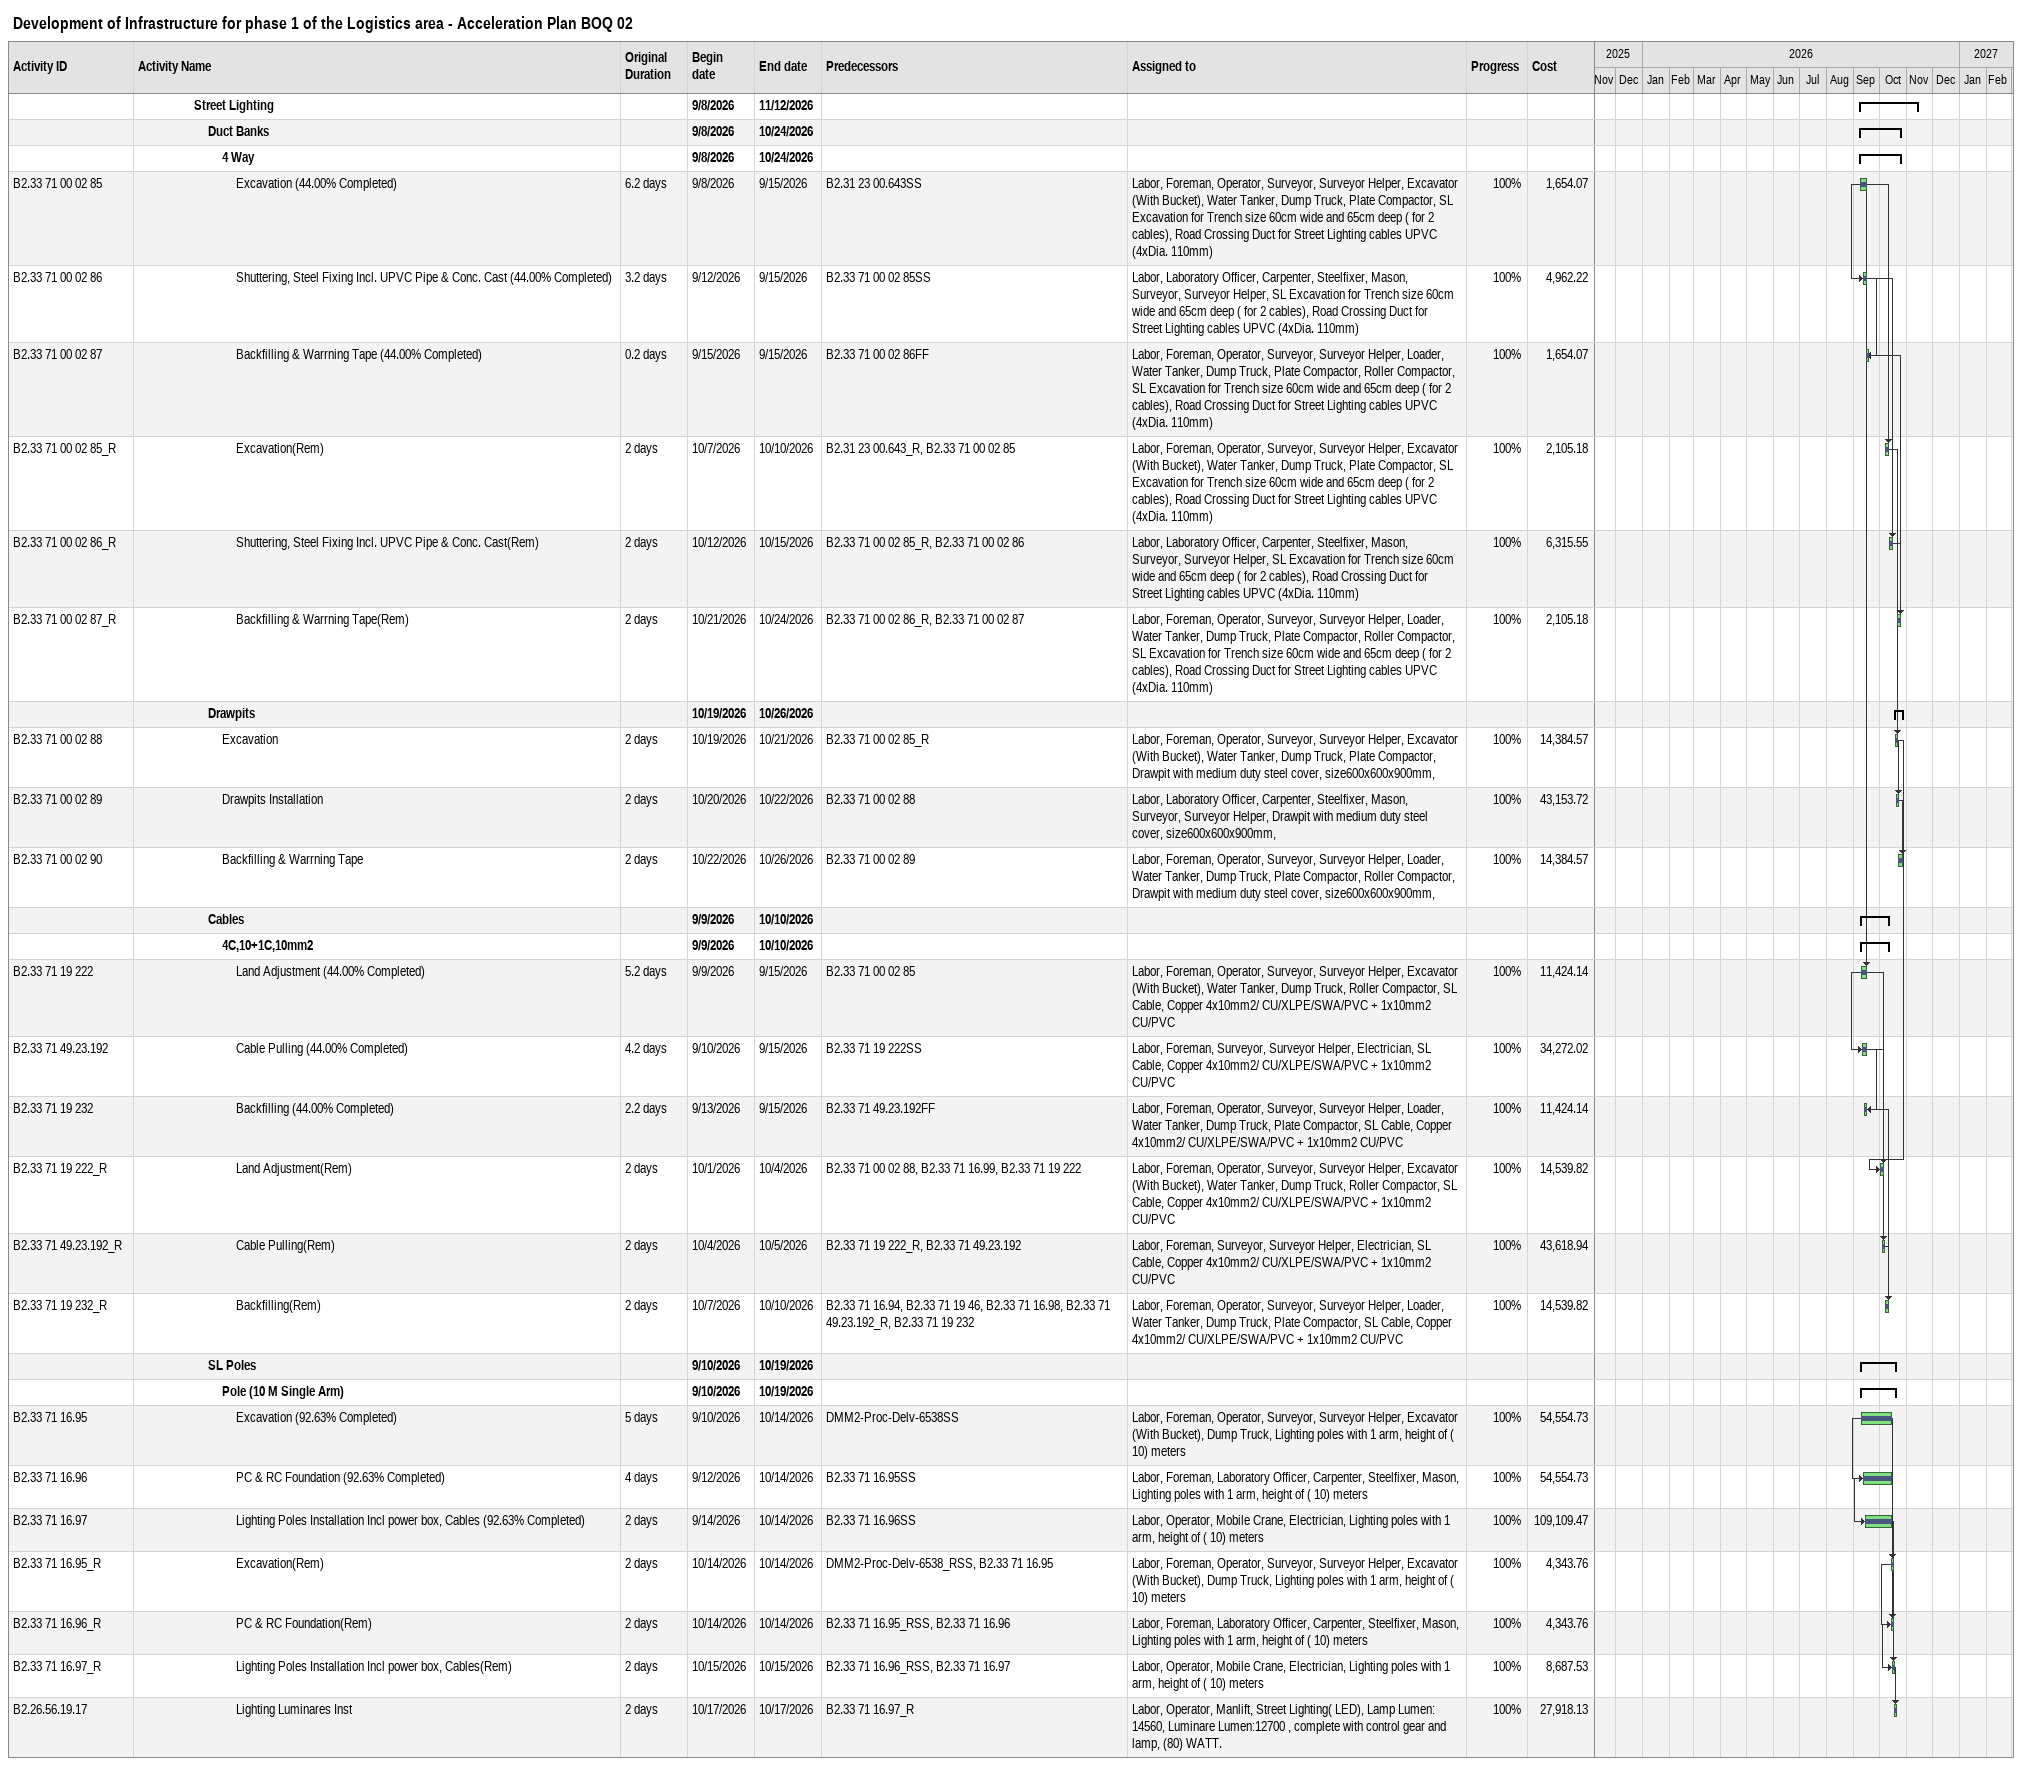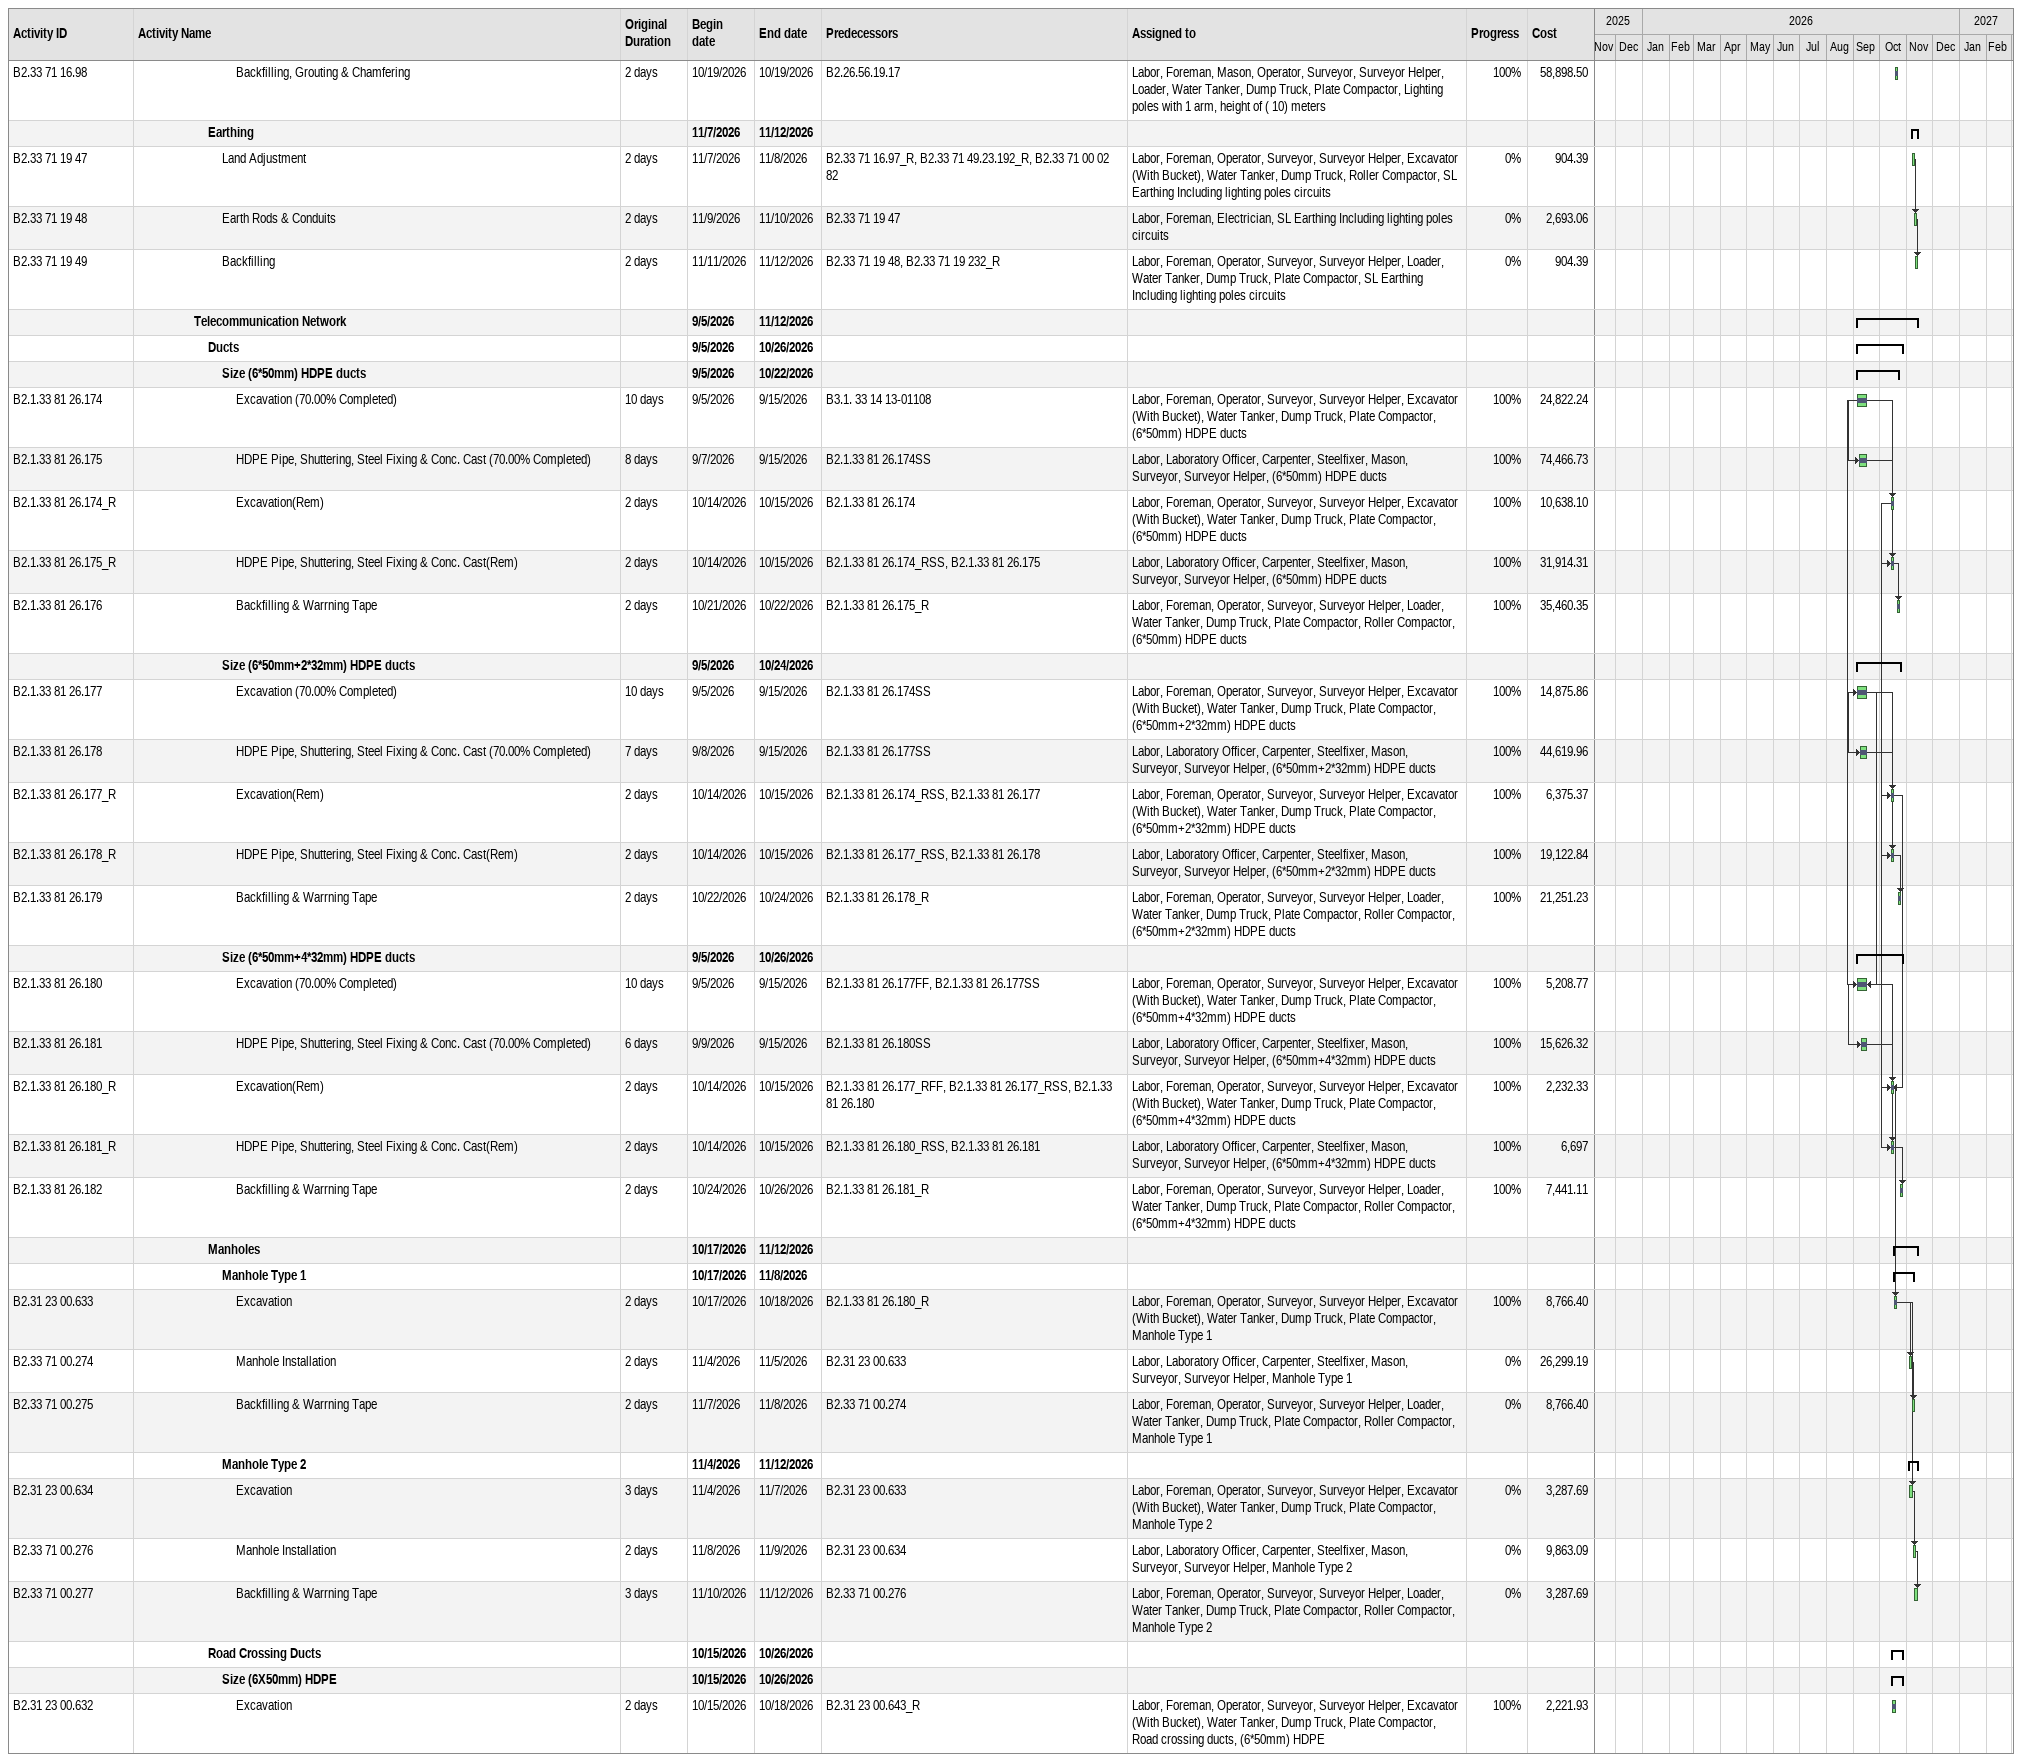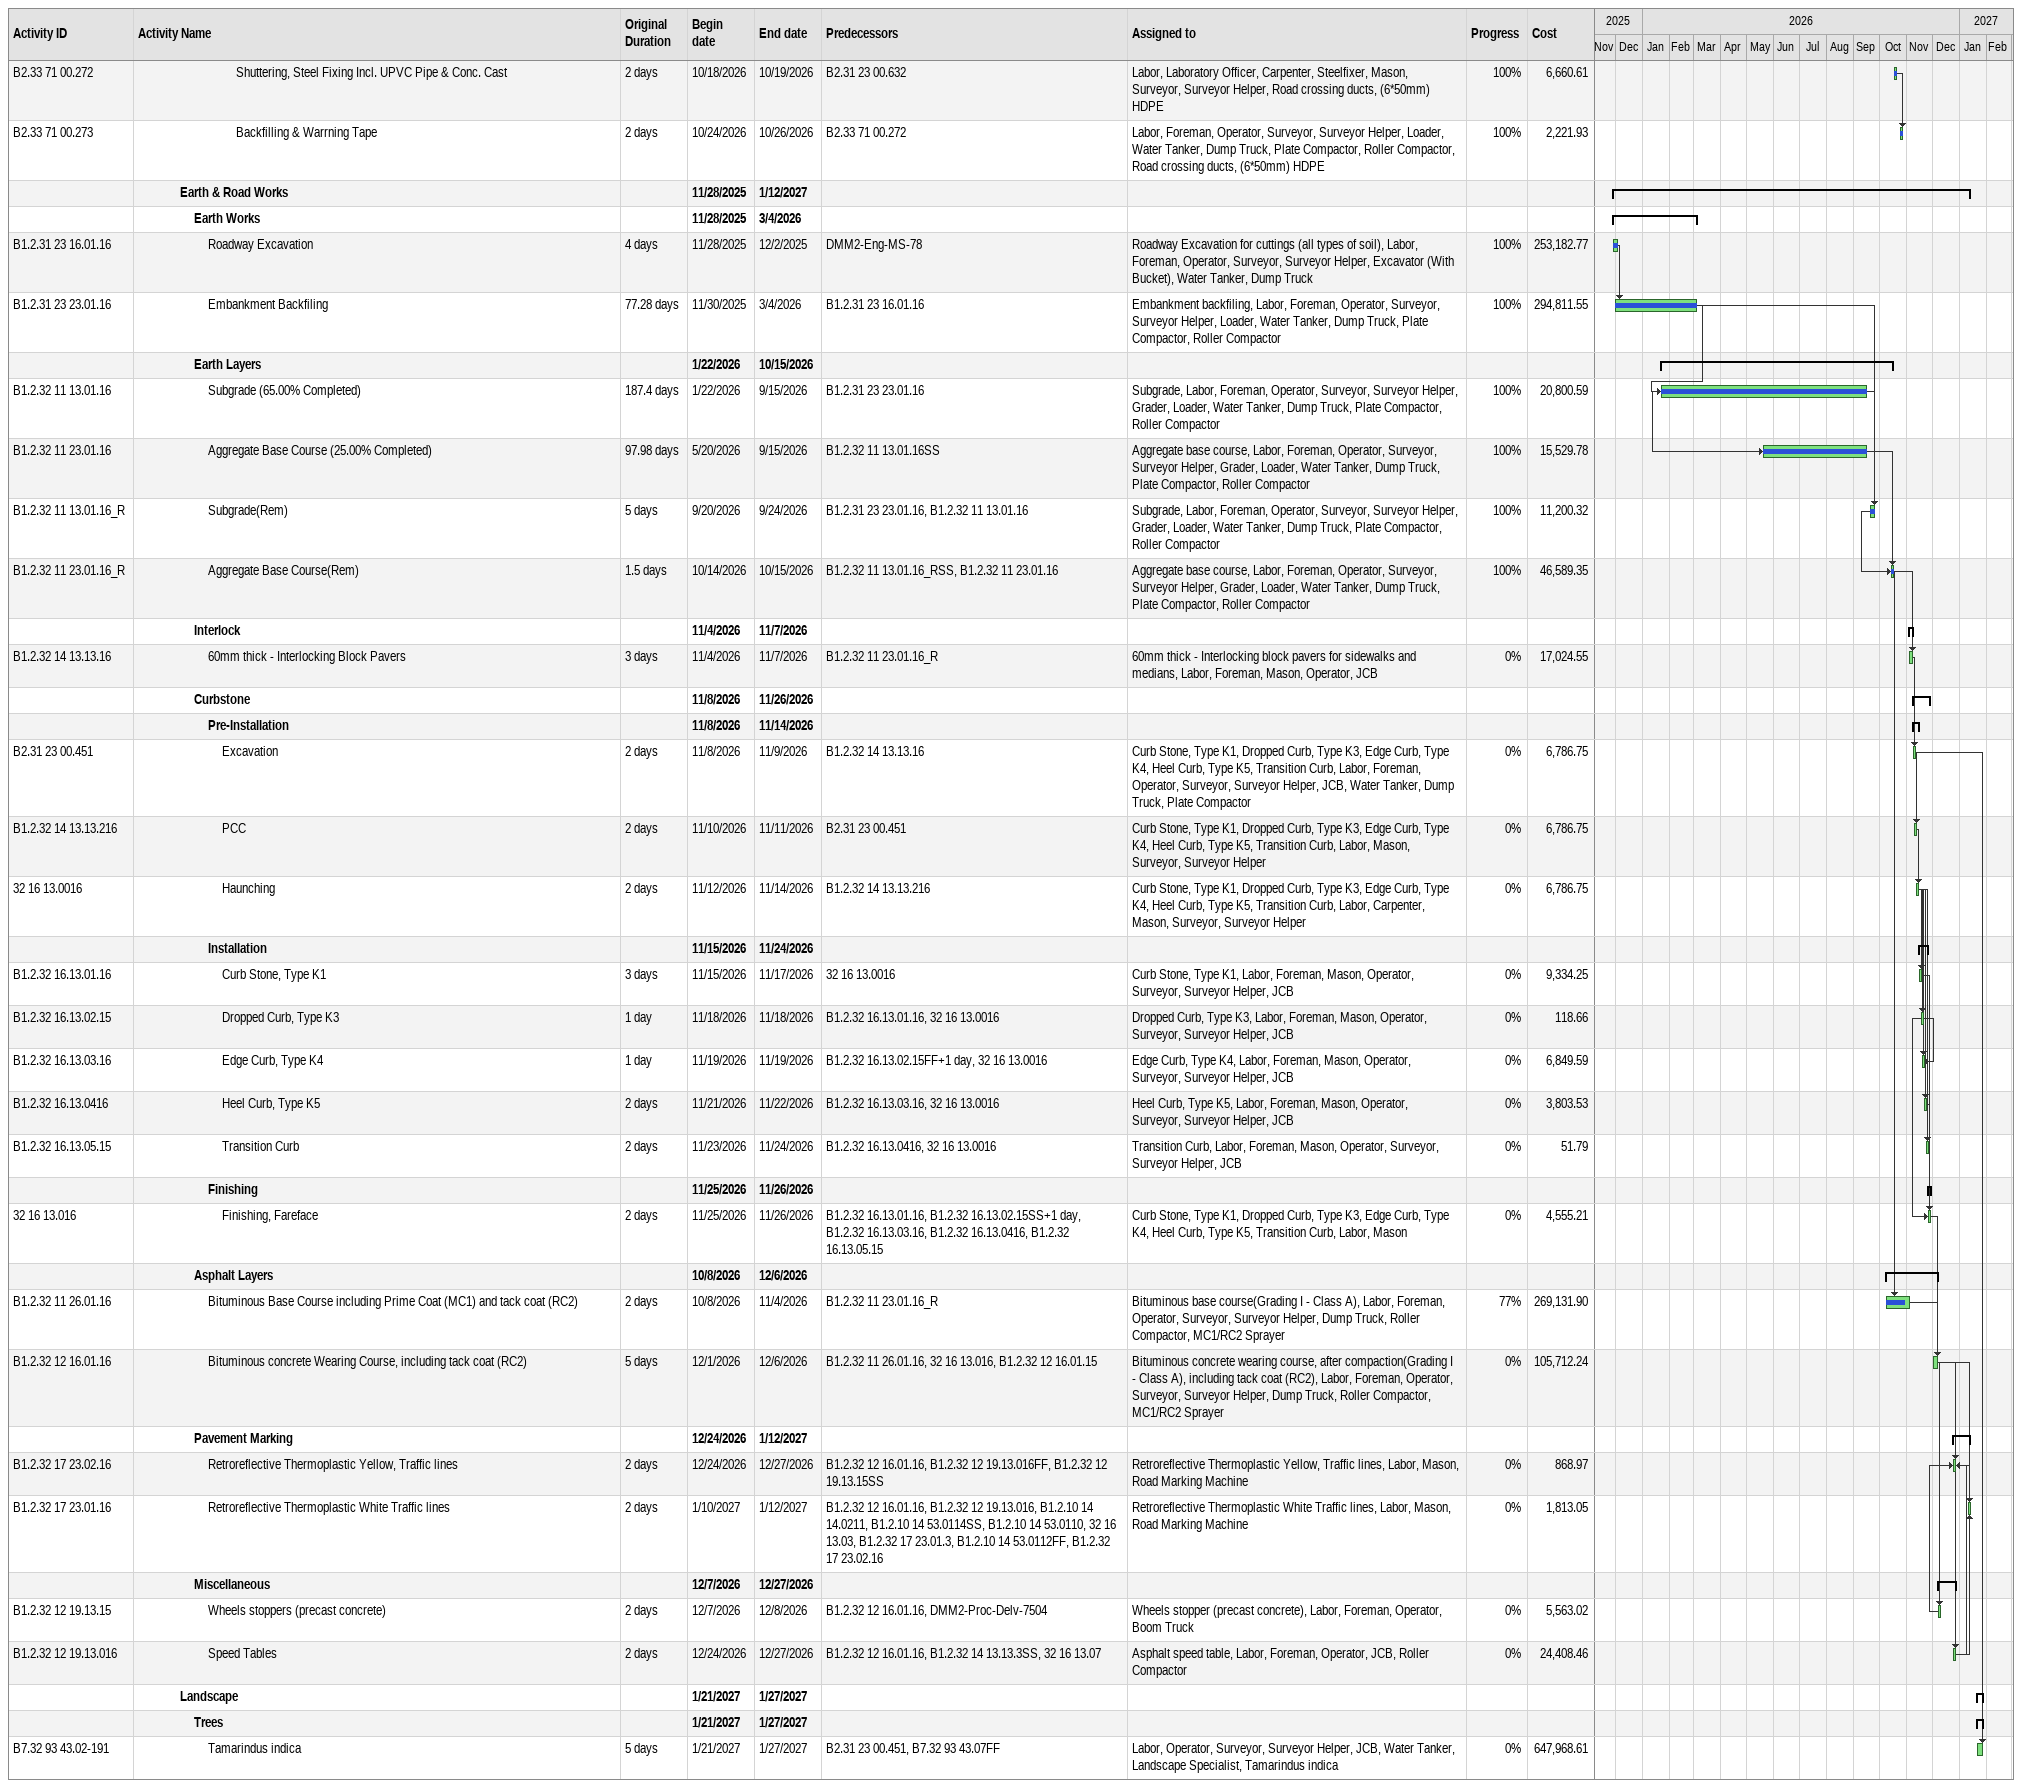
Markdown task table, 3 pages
Development of Infrastructure for phase 1 of the Logistics area - Acceleration Plan BOQ 02

| ID | Level | Task | Original duration | Start | Finish | Predecessors | Resources | % complete | Cost |
|---|---|---|---|---|---|---|---|---|---|
|  | 5 | **Street Lighting** |  | 2026-09-08 | 2026-11-12 |  |  |  |  |
|  | 6 | **Duct Banks** |  | 2026-09-08 | 2026-10-24 |  |  |  |  |
|  | 7 | **4 Way** |  | 2026-09-08 | 2026-10-24 |  |  |  |  |
| B2.33 71 00 02 85 | 8 | Excavation (44.00% Completed) | 6.2d | 2026-09-08 | 2026-09-15 | B2.31 23 00.643SS | Labor, Foreman, Operator, Surveyor, Surveyor Helper, Excavator (With Bucket), Water Tanker, Dump Truck, Plate Compactor, SL Excavation for Trench size 60cm wide and 65cm deep ( for 2 cables), Road Crossing Duct for Street Lighting cables UPVC (4xDia. 110mm) | 100 | 1654.07 |
| B2.33 71 00 02 86 | 8 | Shuttering, Steel Fixing Incl. UPVC Pipe & Conc. Cast (44.00% Completed) | 3.2d | 2026-09-12 | 2026-09-15 | B2.33 71 00 02 85SS | Labor, Laboratory Officer, Carpenter, Steelfixer, Mason, Surveyor, Surveyor Helper, SL Excavation for Trench size 60cm wide and 65cm deep ( for 2 cables), Road Crossing Duct for Street Lighting cables UPVC (4xDia. 110mm) | 100 | 4962.22 |
| B2.33 71 00 02 87 | 8 | Backfilling & Warrning Tape (44.00% Completed) | 0.2d | 2026-09-15 | 2026-09-15 | B2.33 71 00 02 86FF | Labor, Foreman, Operator, Surveyor, Surveyor Helper, Loader, Water Tanker, Dump Truck, Plate Compactor, Roller Compactor, SL Excavation for Trench size 60cm wide and 65cm deep ( for 2 cables), Road Crossing Duct for Street Lighting cables UPVC (4xDia. 110mm) | 100 | 1654.07 |
| B2.33 71 00 02 85_R | 8 | Excavation(Rem) | 2d | 2026-10-07 | 2026-10-10 | B2.31 23 00.643_R, B2.33 71 00 02 85 | Labor, Foreman, Operator, Surveyor, Surveyor Helper, Excavator (With Bucket), Water Tanker, Dump Truck, Plate Compactor, SL Excavation for Trench size 60cm wide and 65cm deep ( for 2 cables), Road Crossing Duct for Street Lighting cables UPVC (4xDia. 110mm) | 100 | 2105.18 |
| B2.33 71 00 02 86_R | 8 | Shuttering, Steel Fixing Incl. UPVC Pipe & Conc. Cast(Rem) | 2d | 2026-10-12 | 2026-10-15 | B2.33 71 00 02 85_R, B2.33 71 00 02 86 | Labor, Laboratory Officer, Carpenter, Steelfixer, Mason, Surveyor, Surveyor Helper, SL Excavation for Trench size 60cm wide and 65cm deep ( for 2 cables), Road Crossing Duct for Street Lighting cables UPVC (4xDia. 110mm) | 100 | 6315.55 |
| B2.33 71 00 02 87_R | 8 | Backfilling & Warrning Tape(Rem) | 2d | 2026-10-21 | 2026-10-24 | B2.33 71 00 02 86_R, B2.33 71 00 02 87 | Labor, Foreman, Operator, Surveyor, Surveyor Helper, Loader, Water Tanker, Dump Truck, Plate Compactor, Roller Compactor, SL Excavation for Trench size 60cm wide and 65cm deep ( for 2 cables), Road Crossing Duct for Street Lighting cables UPVC (4xDia. 110mm) | 100 | 2105.18 |
|  | 6 | **Drawpits** |  | 2026-10-19 | 2026-10-26 |  |  |  |  |
| B2.33 71 00 02 88 | 7 | Excavation | 2d | 2026-10-19 | 2026-10-21 | B2.33 71 00 02 85_R | Labor, Foreman, Operator, Surveyor, Surveyor Helper, Excavator (With Bucket), Water Tanker, Dump Truck, Plate Compactor, Drawpit with medium duty steel cover, size600x600x900mm, | 100 | 14384.57 |
| B2.33 71 00 02 89 | 7 | Drawpits Installation | 2d | 2026-10-20 | 2026-10-22 | B2.33 71 00 02 88 | Labor, Laboratory Officer, Carpenter, Steelfixer, Mason, Surveyor, Surveyor Helper, Drawpit with medium duty steel cover, size600x600x900mm, | 100 | 43153.72 |
| B2.33 71 00 02 90 | 7 | Backfilling & Warrning Tape | 2d | 2026-10-22 | 2026-10-26 | B2.33 71 00 02 89 | Labor, Foreman, Operator, Surveyor, Surveyor Helper, Loader, Water Tanker, Dump Truck, Plate Compactor, Roller Compactor, Drawpit with medium duty steel cover, size600x600x900mm, | 100 | 14384.57 |
|  | 6 | **Cables** |  | 2026-09-09 | 2026-10-10 |  |  |  |  |
|  | 7 | **4C,10+1C,10mm2** |  | 2026-09-09 | 2026-10-10 |  |  |  |  |
| B2.33 71 19 222 | 8 | Land Adjustment (44.00% Completed) | 5.2d | 2026-09-09 | 2026-09-15 | B2.33 71 00 02 85 | Labor, Foreman, Operator, Surveyor, Surveyor Helper, Excavator (With Bucket), Water Tanker, Dump Truck, Roller Compactor, SL Cable, Copper 4x10mm2/ CU/XLPE/SWA/PVC + 1x10mm2 CU/PVC | 100 | 11424.14 |
| B2.33 71 49.23.192 | 8 | Cable Pulling (44.00% Completed) | 4.2d | 2026-09-10 | 2026-09-15 | B2.33 71 19 222SS | Labor, Foreman, Surveyor, Surveyor Helper, Electrician, SL Cable, Copper 4x10mm2/ CU/XLPE/SWA/PVC + 1x10mm2 CU/PVC | 100 | 34272.02 |
| B2.33 71 19 232 | 8 | Backfilling (44.00% Completed) | 2.2d | 2026-09-13 | 2026-09-15 | B2.33 71 49.23.192FF | Labor, Foreman, Operator, Surveyor, Surveyor Helper, Loader, Water Tanker, Dump Truck, Plate Compactor, SL Cable, Copper 4x10mm2/ CU/XLPE/SWA/PVC + 1x10mm2 CU/PVC | 100 | 11424.14 |
| B2.33 71 19 222_R | 8 | Land Adjustment(Rem) | 2d | 2026-10-01 | 2026-10-04 | B2.33 71 00 02 88, B2.33 71 16.99, B2.33 71 19 222 | Labor, Foreman, Operator, Surveyor, Surveyor Helper, Excavator (With Bucket), Water Tanker, Dump Truck, Roller Compactor, SL Cable, Copper 4x10mm2/ CU/XLPE/SWA/PVC + 1x10mm2 CU/PVC | 100 | 14539.82 |
| B2.33 71 49.23.192_R | 8 | Cable Pulling(Rem) | 2d | 2026-10-04 | 2026-10-05 | B2.33 71 19 222_R, B2.33 71 49.23.192 | Labor, Foreman, Surveyor, Surveyor Helper, Electrician, SL Cable, Copper 4x10mm2/ CU/XLPE/SWA/PVC + 1x10mm2 CU/PVC | 100 | 43618.94 |
| B2.33 71 19 232_R | 8 | Backfilling(Rem) | 2d | 2026-10-07 | 2026-10-10 | B2.33 71 16.94, B2.33 71 19 46, B2.33 71 16.98, B2.33 71 49.23.192_R, B2.33 71 19 232 | Labor, Foreman, Operator, Surveyor, Surveyor Helper, Loader, Water Tanker, Dump Truck, Plate Compactor, SL Cable, Copper 4x10mm2/ CU/XLPE/SWA/PVC + 1x10mm2 CU/PVC | 100 | 14539.82 |
|  | 6 | **SL Poles** |  | 2026-09-10 | 2026-10-19 |  |  |  |  |
|  | 7 | **Pole (10 M Single Arm)** |  | 2026-09-10 | 2026-10-19 |  |  |  |  |
| B2.33 71 16.95 | 8 | Excavation (92.63% Completed) | 5d | 2026-09-10 | 2026-10-14 | DMM2-Proc-Delv-6538SS | Labor, Foreman, Operator, Surveyor, Surveyor Helper, Excavator (With Bucket), Dump Truck, Lighting poles with 1 arm, height of ( 10) meters | 100 | 54554.73 |
| B2.33 71 16.96 | 8 | PC & RC Foundation (92.63% Completed) | 4d | 2026-09-12 | 2026-10-14 | B2.33 71 16.95SS | Labor, Foreman, Laboratory Officer, Carpenter, Steelfixer, Mason, Lighting poles with 1 arm, height of ( 10) meters | 100 | 54554.73 |
| B2.33 71 16.97 | 8 | Lighting Poles Installation Incl power box, Cables (92.63% Completed) | 2d | 2026-09-14 | 2026-10-14 | B2.33 71 16.96SS | Labor, Operator, Mobile Crane, Electrician, Lighting poles with 1 arm, height of ( 10) meters | 100 | 109109.47 |
| B2.33 71 16.95_R | 8 | Excavation(Rem) | 2d | 2026-10-14 | 2026-10-14 | DMM2-Proc-Delv-6538_RSS, B2.33 71 16.95 | Labor, Foreman, Operator, Surveyor, Surveyor Helper, Excavator (With Bucket), Dump Truck, Lighting poles with 1 arm, height of ( 10) meters | 100 | 4343.76 |
| B2.33 71 16.96_R | 8 | PC & RC Foundation(Rem) | 2d | 2026-10-14 | 2026-10-14 | B2.33 71 16.95_RSS, B2.33 71 16.96 | Labor, Foreman, Laboratory Officer, Carpenter, Steelfixer, Mason, Lighting poles with 1 arm, height of ( 10) meters | 100 | 4343.76 |
| B2.33 71 16.97_R | 8 | Lighting Poles Installation Incl power box, Cables(Rem) | 2d | 2026-10-15 | 2026-10-15 | B2.33 71 16.96_RSS, B2.33 71 16.97 | Labor, Operator, Mobile Crane, Electrician, Lighting poles with 1 arm, height of ( 10) meters | 100 | 8687.53 |
| B2.26.56.19.17 | 8 | Lighting Luminares Inst | 2d | 2026-10-17 | 2026-10-17 | B2.33 71 16.97_R | Labor, Operator, Manlift, Street Lighting( LED), Lamp Lumen: 14560, Luminare Lumen:12700 , complete with control gear and lamp, (80) WATT. | 100 | 27918.13 |
| B2.33 71 16.98 | 8 | Backfilling, Grouting & Chamfering | 2d | 2026-10-19 | 2026-10-19 | B2.26.56.19.17 | Labor, Foreman, Mason, Operator, Surveyor, Surveyor Helper, Loader, Water Tanker, Dump Truck, Plate Compactor, Lighting poles with 1 arm, height of ( 10) meters | 100 | 58898.50 |
|  | 6 | **Earthing** |  | 2026-11-07 | 2026-11-12 |  |  |  |  |
| B2.33 71 19 47 | 7 | Land Adjustment | 2d | 2026-11-07 | 2026-11-08 | B2.33 71 16.97_R, B2.33 71 49.23.192_R, B2.33 71 00 02 82 | Labor, Foreman, Operator, Surveyor, Surveyor Helper, Excavator (With Bucket), Water Tanker, Dump Truck, Roller Compactor, SL Earthing Including lighting poles circuits | 0 | 904.39 |
| B2.33 71 19 48 | 7 | Earth Rods & Conduits | 2d | 2026-11-09 | 2026-11-10 | B2.33 71 19 47 | Labor, Foreman, Electrician, SL Earthing Including lighting poles circuits | 0 | 2693.06 |
| B2.33 71 19 49 | 7 | Backfilling | 2d | 2026-11-11 | 2026-11-12 | B2.33 71 19 48, B2.33 71 19 232_R | Labor, Foreman, Operator, Surveyor, Surveyor Helper, Loader, Water Tanker, Dump Truck, Plate Compactor, SL Earthing Including lighting poles circuits | 0 | 904.39 |
|  | 5 | **Telecommunication Network** |  | 2026-09-05 | 2026-11-12 |  |  |  |  |
|  | 6 | **Ducts** |  | 2026-09-05 | 2026-10-26 |  |  |  |  |
|  | 7 | **Size (6*50mm) HDPE ducts** |  | 2026-09-05 | 2026-10-22 |  |  |  |  |
| B2.1.33 81 26.174 | 8 | Excavation (70.00% Completed) | 10d | 2026-09-05 | 2026-09-15 | B3.1. 33 14 13-01108 | Labor, Foreman, Operator, Surveyor, Surveyor Helper, Excavator (With Bucket), Water Tanker, Dump Truck, Plate Compactor, (6*50mm) HDPE ducts | 100 | 24822.24 |
| B2.1.33 81 26.175 | 8 | HDPE Pipe, Shuttering, Steel Fixing & Conc. Cast (70.00% Completed) | 8d | 2026-09-07 | 2026-09-15 | B2.1.33 81 26.174SS | Labor, Laboratory Officer, Carpenter, Steelfixer, Mason, Surveyor, Surveyor Helper, (6*50mm) HDPE ducts | 100 | 74466.73 |
| B2.1.33 81 26.174_R | 8 | Excavation(Rem) | 2d | 2026-10-14 | 2026-10-15 | B2.1.33 81 26.174 | Labor, Foreman, Operator, Surveyor, Surveyor Helper, Excavator (With Bucket), Water Tanker, Dump Truck, Plate Compactor, (6*50mm) HDPE ducts | 100 | 10638.10 |
| B2.1.33 81 26.175_R | 8 | HDPE Pipe, Shuttering, Steel Fixing & Conc. Cast(Rem) | 2d | 2026-10-14 | 2026-10-15 | B2.1.33 81 26.174_RSS, B2.1.33 81 26.175 | Labor, Laboratory Officer, Carpenter, Steelfixer, Mason, Surveyor, Surveyor Helper, (6*50mm) HDPE ducts | 100 | 31914.31 |
| B2.1.33 81 26.176 | 8 | Backfilling & Warrning Tape | 2d | 2026-10-21 | 2026-10-22 | B2.1.33 81 26.175_R | Labor, Foreman, Operator, Surveyor, Surveyor Helper, Loader, Water Tanker, Dump Truck, Plate Compactor, Roller Compactor, (6*50mm) HDPE ducts | 100 | 35460.35 |
|  | 7 | **Size (6*50mm+2*32mm) HDPE ducts** |  | 2026-09-05 | 2026-10-24 |  |  |  |  |
| B2.1.33 81 26.177 | 8 | Excavation (70.00% Completed) | 10d | 2026-09-05 | 2026-09-15 | B2.1.33 81 26.174SS | Labor, Foreman, Operator, Surveyor, Surveyor Helper, Excavator (With Bucket), Water Tanker, Dump Truck, Plate Compactor, (6*50mm+2*32mm) HDPE ducts | 100 | 14875.86 |
| B2.1.33 81 26.178 | 8 | HDPE Pipe, Shuttering, Steel Fixing & Conc. Cast (70.00% Completed) | 7d | 2026-09-08 | 2026-09-15 | B2.1.33 81 26.177SS | Labor, Laboratory Officer, Carpenter, Steelfixer, Mason, Surveyor, Surveyor Helper, (6*50mm+2*32mm) HDPE ducts | 100 | 44619.96 |
| B2.1.33 81 26.177_R | 8 | Excavation(Rem) | 2d | 2026-10-14 | 2026-10-15 | B2.1.33 81 26.174_RSS, B2.1.33 81 26.177 | Labor, Foreman, Operator, Surveyor, Surveyor Helper, Excavator (With Bucket), Water Tanker, Dump Truck, Plate Compactor, (6*50mm+2*32mm) HDPE ducts | 100 | 6375.37 |
| B2.1.33 81 26.178_R | 8 | HDPE Pipe, Shuttering, Steel Fixing & Conc. Cast(Rem) | 2d | 2026-10-14 | 2026-10-15 | B2.1.33 81 26.177_RSS, B2.1.33 81 26.178 | Labor, Laboratory Officer, Carpenter, Steelfixer, Mason, Surveyor, Surveyor Helper, (6*50mm+2*32mm) HDPE ducts | 100 | 19122.84 |
| B2.1.33 81 26.179 | 8 | Backfilling & Warrning Tape | 2d | 2026-10-22 | 2026-10-24 | B2.1.33 81 26.178_R | Labor, Foreman, Operator, Surveyor, Surveyor Helper, Loader, Water Tanker, Dump Truck, Plate Compactor, Roller Compactor, (6*50mm+2*32mm) HDPE ducts | 100 | 21251.23 |
|  | 7 | **Size (6*50mm+4*32mm) HDPE ducts** |  | 2026-09-05 | 2026-10-26 |  |  |  |  |
| B2.1.33 81 26.180 | 8 | Excavation (70.00% Completed) | 10d | 2026-09-05 | 2026-09-15 | B2.1.33 81 26.177FF, B2.1.33 81 26.177SS | Labor, Foreman, Operator, Surveyor, Surveyor Helper, Excavator (With Bucket), Water Tanker, Dump Truck, Plate Compactor, (6*50mm+4*32mm) HDPE ducts | 100 | 5208.77 |
| B2.1.33 81 26.181 | 8 | HDPE Pipe, Shuttering, Steel Fixing & Conc. Cast (70.00% Completed) | 6d | 2026-09-09 | 2026-09-15 | B2.1.33 81 26.180SS | Labor, Laboratory Officer, Carpenter, Steelfixer, Mason, Surveyor, Surveyor Helper, (6*50mm+4*32mm) HDPE ducts | 100 | 15626.32 |
| B2.1.33 81 26.180_R | 8 | Excavation(Rem) | 2d | 2026-10-14 | 2026-10-15 | B2.1.33 81 26.177_RFF, B2.1.33 81 26.177_RSS, B2.1.33 81 26.180 | Labor, Foreman, Operator, Surveyor, Surveyor Helper, Excavator (With Bucket), Water Tanker, Dump Truck, Plate Compactor, (6*50mm+4*32mm) HDPE ducts | 100 | 2232.33 |
| B2.1.33 81 26.181_R | 8 | HDPE Pipe, Shuttering, Steel Fixing & Conc. Cast(Rem) | 2d | 2026-10-14 | 2026-10-15 | B2.1.33 81 26.180_RSS, B2.1.33 81 26.181 | Labor, Laboratory Officer, Carpenter, Steelfixer, Mason, Surveyor, Surveyor Helper, (6*50mm+4*32mm) HDPE ducts | 100 | 6697 |
| B2.1.33 81 26.182 | 8 | Backfilling & Warrning Tape | 2d | 2026-10-24 | 2026-10-26 | B2.1.33 81 26.181_R | Labor, Foreman, Operator, Surveyor, Surveyor Helper, Loader, Water Tanker, Dump Truck, Plate Compactor, Roller Compactor, (6*50mm+4*32mm) HDPE ducts | 100 | 7441.11 |
|  | 6 | **Manholes** |  | 2026-10-17 | 2026-11-12 |  |  |  |  |
|  | 7 | **Manhole Type 1** |  | 2026-10-17 | 2026-11-08 |  |  |  |  |
| B2.31 23 00.633 | 8 | Excavation | 2d | 2026-10-17 | 2026-10-18 | B2.1.33 81 26.180_R | Labor, Foreman, Operator, Surveyor, Surveyor Helper, Excavator (With Bucket), Water Tanker, Dump Truck, Plate Compactor, Manhole Type 1 | 100 | 8766.40 |
| B2.33 71 00.274 | 8 | Manhole Installation | 2d | 2026-11-04 | 2026-11-05 | B2.31 23 00.633 | Labor, Laboratory Officer, Carpenter, Steelfixer, Mason, Surveyor, Surveyor Helper, Manhole Type 1 | 0 | 26299.19 |
| B2.33 71 00.275 | 8 | Backfilling & Warrning Tape | 2d | 2026-11-07 | 2026-11-08 | B2.33 71 00.274 | Labor, Foreman, Operator, Surveyor, Surveyor Helper, Loader, Water Tanker, Dump Truck, Plate Compactor, Roller Compactor, Manhole Type 1 | 0 | 8766.40 |
|  | 7 | **Manhole Type 2** |  | 2026-11-04 | 2026-11-12 |  |  |  |  |
| B2.31 23 00.634 | 8 | Excavation | 3d | 2026-11-04 | 2026-11-07 | B2.31 23 00.633 | Labor, Foreman, Operator, Surveyor, Surveyor Helper, Excavator (With Bucket), Water Tanker, Dump Truck, Plate Compactor, Manhole Type 2 | 0 | 3287.69 |
| B2.33 71 00.276 | 8 | Manhole Installation | 2d | 2026-11-08 | 2026-11-09 | B2.31 23 00.634 | Labor, Laboratory Officer, Carpenter, Steelfixer, Mason, Surveyor, Surveyor Helper, Manhole Type 2 | 0 | 9863.09 |
| B2.33 71 00.277 | 8 | Backfilling & Warrning Tape | 3d | 2026-11-10 | 2026-11-12 | B2.33 71 00.276 | Labor, Foreman, Operator, Surveyor, Surveyor Helper, Loader, Water Tanker, Dump Truck, Plate Compactor, Roller Compactor, Manhole Type 2 | 0 | 3287.69 |
|  | 6 | **Road Crossing Ducts** |  | 2026-10-15 | 2026-10-26 |  |  |  |  |
|  | 7 | **Size (6X50mm) HDPE** |  | 2026-10-15 | 2026-10-26 |  |  |  |  |
| B2.31 23 00.632 | 8 | Excavation | 2d | 2026-10-15 | 2026-10-18 | B2.31 23 00.643_R | Labor, Foreman, Operator, Surveyor, Surveyor Helper, Excavator (With Bucket), Water Tanker, Dump Truck, Plate Compactor, Road crossing ducts, (6*50mm) HDPE | 100 | 2221.93 |
| B2.33 71 00.272 | 8 | Shuttering, Steel Fixing Incl. UPVC Pipe & Conc. Cast | 2d | 2026-10-18 | 2026-10-19 | B2.31 23 00.632 | Labor, Laboratory Officer, Carpenter, Steelfixer, Mason, Surveyor, Surveyor Helper, Road crossing ducts, (6*50mm) HDPE | 100 | 6660.61 |
| B2.33 71 00.273 | 8 | Backfilling & Warrning Tape | 2d | 2026-10-24 | 2026-10-26 | B2.33 71 00.272 | Labor, Foreman, Operator, Surveyor, Surveyor Helper, Loader, Water Tanker, Dump Truck, Plate Compactor, Roller Compactor, Road crossing ducts, (6*50mm) HDPE | 100 | 2221.93 |
|  | 4 | **Earth & Road Works** |  | 2025-11-28 | 2027-01-12 |  |  |  |  |
|  | 5 | **Earth Works** |  | 2025-11-28 | 2026-03-04 |  |  |  |  |
| B1.2.31 23 16.01.16 | 6 | Roadway Excavation | 4d | 2025-11-28 | 2025-12-02 | DMM2-Eng-MS-78 | Roadway Excavation for cuttings (all types of soil), Labor, Foreman, Operator, Surveyor, Surveyor Helper, Excavator (With Bucket), Water Tanker, Dump Truck | 100 | 253182.77 |
| B1.2.31 23 23.01.16 | 6 | Embankment Backfiling | 77.28d | 2025-11-30 | 2026-03-04 | B1.2.31 23 16.01.16 | Embankment backfiling, Labor, Foreman, Operator, Surveyor, Surveyor Helper, Loader, Water Tanker, Dump Truck, Plate Compactor, Roller Compactor | 100 | 294811.55 |
|  | 5 | **Earth Layers** |  | 2026-01-22 | 2026-10-15 |  |  |  |  |
| B1.2.32 11 13.01.16 | 6 | Subgrade (65.00% Completed) | 187.4d | 2026-01-22 | 2026-09-15 | B1.2.31 23 23.01.16 | Subgrade, Labor, Foreman, Operator, Surveyor, Surveyor Helper, Grader, Loader, Water Tanker, Dump Truck, Plate Compactor, Roller Compactor | 100 | 20800.59 |
| B1.2.32 11 23.01.16 | 6 | Aggregate Base Course (25.00% Completed) | 97.98d | 2026-05-20 | 2026-09-15 | B1.2.32 11 13.01.16SS | Aggregate base course, Labor, Foreman, Operator, Surveyor, Surveyor Helper, Grader, Loader, Water Tanker, Dump Truck, Plate Compactor, Roller Compactor | 100 | 15529.78 |
| B1.2.32 11 13.01.16_R | 6 | Subgrade(Rem) | 5d | 2026-09-20 | 2026-09-24 | B1.2.31 23 23.01.16, B1.2.32 11 13.01.16 | Subgrade, Labor, Foreman, Operator, Surveyor, Surveyor Helper, Grader, Loader, Water Tanker, Dump Truck, Plate Compactor, Roller Compactor | 100 | 11200.32 |
| B1.2.32 11 23.01.16_R | 6 | Aggregate Base Course(Rem) | 1.5d | 2026-10-14 | 2026-10-15 | B1.2.32 11 13.01.16_RSS, B1.2.32 11 23.01.16 | Aggregate base course, Labor, Foreman, Operator, Surveyor, Surveyor Helper, Grader, Loader, Water Tanker, Dump Truck, Plate Compactor, Roller Compactor | 100 | 46589.35 |
|  | 5 | **Interlock** |  | 2026-11-04 | 2026-11-07 |  |  |  |  |
| B1.2.32 14 13.13.16 | 6 | 60mm thick - Interlocking Block Pavers | 3d | 2026-11-04 | 2026-11-07 | B1.2.32 11 23.01.16_R | 60mm thick - Interlocking block pavers for sidewalks and medians, Labor, Foreman, Mason, Operator, JCB | 0 | 17024.55 |
|  | 5 | **Curbstone** |  | 2026-11-08 | 2026-11-26 |  |  |  |  |
|  | 6 | **Pre-Installation** |  | 2026-11-08 | 2026-11-14 |  |  |  |  |
| B2.31 23 00.451 | 7 | Excavation | 2d | 2026-11-08 | 2026-11-09 | B1.2.32 14 13.13.16 | Curb Stone, Type K1, Dropped Curb, Type K3, Edge Curb, Type K4, Heel Curb, Type K5, Transition Curb, Labor, Foreman, Operator, Surveyor, Surveyor Helper, JCB, Water Tanker, Dump Truck, Plate Compactor | 0 | 6786.75 |
| B1.2.32 14 13.13.216 | 7 | PCC | 2d | 2026-11-10 | 2026-11-11 | B2.31 23 00.451 | Curb Stone, Type K1, Dropped Curb, Type K3, Edge Curb, Type K4, Heel Curb, Type K5, Transition Curb, Labor, Mason, Surveyor, Surveyor Helper | 0 | 6786.75 |
| 32 16 13.0016 | 7 | Haunching | 2d | 2026-11-12 | 2026-11-14 | B1.2.32 14 13.13.216 | Curb Stone, Type K1, Dropped Curb, Type K3, Edge Curb, Type K4, Heel Curb, Type K5, Transition Curb, Labor, Carpenter, Mason, Surveyor, Surveyor Helper | 0 | 6786.75 |
|  | 6 | **Installation** |  | 2026-11-15 | 2026-11-24 |  |  |  |  |
| B1.2.32 16.13.01.16 | 7 | Curb Stone, Type K1 | 3d | 2026-11-15 | 2026-11-17 | 32 16 13.0016 | Curb Stone, Type K1, Labor, Foreman, Mason, Operator, Surveyor, Surveyor Helper, JCB | 0 | 9334.25 |
| B1.2.32 16.13.02.15 | 7 | Dropped Curb, Type K3 | 1d | 2026-11-18 | 2026-11-18 | B1.2.32 16.13.01.16, 32 16 13.0016 | Dropped Curb, Type K3, Labor, Foreman, Mason, Operator, Surveyor, Surveyor Helper, JCB | 0 | 118.66 |
| B1.2.32 16.13.03.16 | 7 | Edge Curb, Type K4 | 1d | 2026-11-19 | 2026-11-19 | B1.2.32 16.13.02.15FF+1d, 32 16 13.0016 | Edge Curb, Type K4, Labor, Foreman, Mason, Operator, Surveyor, Surveyor Helper, JCB | 0 | 6849.59 |
| B1.2.32 16.13.0416 | 7 | Heel Curb, Type K5 | 2d | 2026-11-21 | 2026-11-22 | B1.2.32 16.13.03.16, 32 16 13.0016 | Heel Curb, Type K5, Labor, Foreman, Mason, Operator, Surveyor, Surveyor Helper, JCB | 0 | 3803.53 |
| B1.2.32 16.13.05.15 | 7 | Transition Curb | 2d | 2026-11-23 | 2026-11-24 | B1.2.32 16.13.0416, 32 16 13.0016 | Transition Curb, Labor, Foreman, Mason, Operator, Surveyor, Surveyor Helper, JCB | 0 | 51.79 |
|  | 6 | **Finishing** |  | 2026-11-25 | 2026-11-26 |  |  |  |  |
| 32 16 13.016 | 7 | Finishing, Fareface | 2d | 2026-11-25 | 2026-11-26 | B1.2.32 16.13.01.16, B1.2.32 16.13.02.15SS+1d, B1.2.32 16.13.03.16, B1.2.32 16.13.0416, B1.2.32 16.13.05.15 | Curb Stone, Type K1, Dropped Curb, Type K3, Edge Curb, Type K4, Heel Curb, Type K5, Transition Curb, Labor, Mason | 0 | 4555.21 |
|  | 5 | **Asphalt Layers** |  | 2026-10-08 | 2026-12-06 |  |  |  |  |
| B1.2.32 11 26.01.16 | 6 | Bituminous Base Course including Prime Coat (MC1) and tack coat (RC2) | 2d | 2026-10-08 | 2026-11-04 | B1.2.32 11 23.01.16_R | Bituminous base course(Grading I - Class A), Labor, Foreman, Operator, Surveyor, Surveyor Helper, Dump Truck, Roller Compactor, MC1/RC2 Sprayer | 77 | 269131.90 |
| B1.2.32 12 16.01.16 | 6 | Bituminous concrete Wearing Course, including tack coat (RC2) | 5d | 2026-12-01 | 2026-12-06 | B1.2.32 11 26.01.16, 32 16 13.016, B1.2.32 12 16.01.15 | Bituminous concrete wearing course, after compaction(Grading I - Class A), including tack coat (RC2), Labor, Foreman, Operator, Surveyor, Surveyor Helper, Dump Truck, Roller Compactor, MC1/RC2 Sprayer | 0 | 105712.24 |
|  | 5 | **Pavement Marking** |  | 2026-12-24 | 2027-01-12 |  |  |  |  |
| B1.2.32 17 23.02.16 | 6 | Retroreflective Thermoplastic Yellow, Traffic lines | 2d | 2026-12-24 | 2026-12-27 | B1.2.32 12 16.01.16, B1.2.32 12 19.13.016FF, B1.2.32 12 19.13.15SS | Retroreflective Thermoplastic Yellow, Traffic lines, Labor, Mason, Road Marking Machine | 0 | 868.97 |
| B1.2.32 17 23.01.16 | 6 | Retroreflective Thermoplastic White Traffic lines | 2d | 2027-01-10 | 2027-01-12 | B1.2.32 12 16.01.16, B1.2.32 12 19.13.016, B1.2.10 14 14.0211, B1.2.10 14 53.0114SS, B1.2.10 14 53.0110, 32 16 13.03, B1.2.32 17 23.01.3, B1.2.10 14 53.0112FF, B1.2.32 17 23.02.16 | Retroreflective Thermoplastic White Traffic lines, Labor, Mason, Road Marking Machine | 0 | 1813.05 |
|  | 5 | **Miscellaneous** |  | 2026-12-07 | 2026-12-27 |  |  |  |  |
| B1.2.32 12 19.13.15 | 6 | Wheels stoppers (precast concrete) | 2d | 2026-12-07 | 2026-12-08 | B1.2.32 12 16.01.16, DMM2-Proc-Delv-7504 | Wheels stopper (precast concrete), Labor, Foreman, Operator, Boom Truck | 0 | 5563.02 |
| B1.2.32 12 19.13.016 | 6 | Speed Tables | 2d | 2026-12-24 | 2026-12-27 | B1.2.32 12 16.01.16, B1.2.32 14 13.13.3SS, 32 16 13.07 | Asphalt speed table, Labor, Foreman, Operator, JCB, Roller Compactor | 0 | 24408.46 |
|  | 4 | **Landscape** |  | 2027-01-21 | 2027-01-27 |  |  |  |  |
|  | 5 | **Trees** |  | 2027-01-21 | 2027-01-27 |  |  |  |  |
| B7.32 93 43.02-191 | 6 | Tamarindus indica | 5d | 2027-01-21 | 2027-01-27 | B2.31 23 00.451, B7.32 93 43.07FF | Labor, Operator, Surveyor, Surveyor Helper, JCB, Water Tanker, Landscape Specialist, Tamarindus indica | 0 | 647968.61 |
